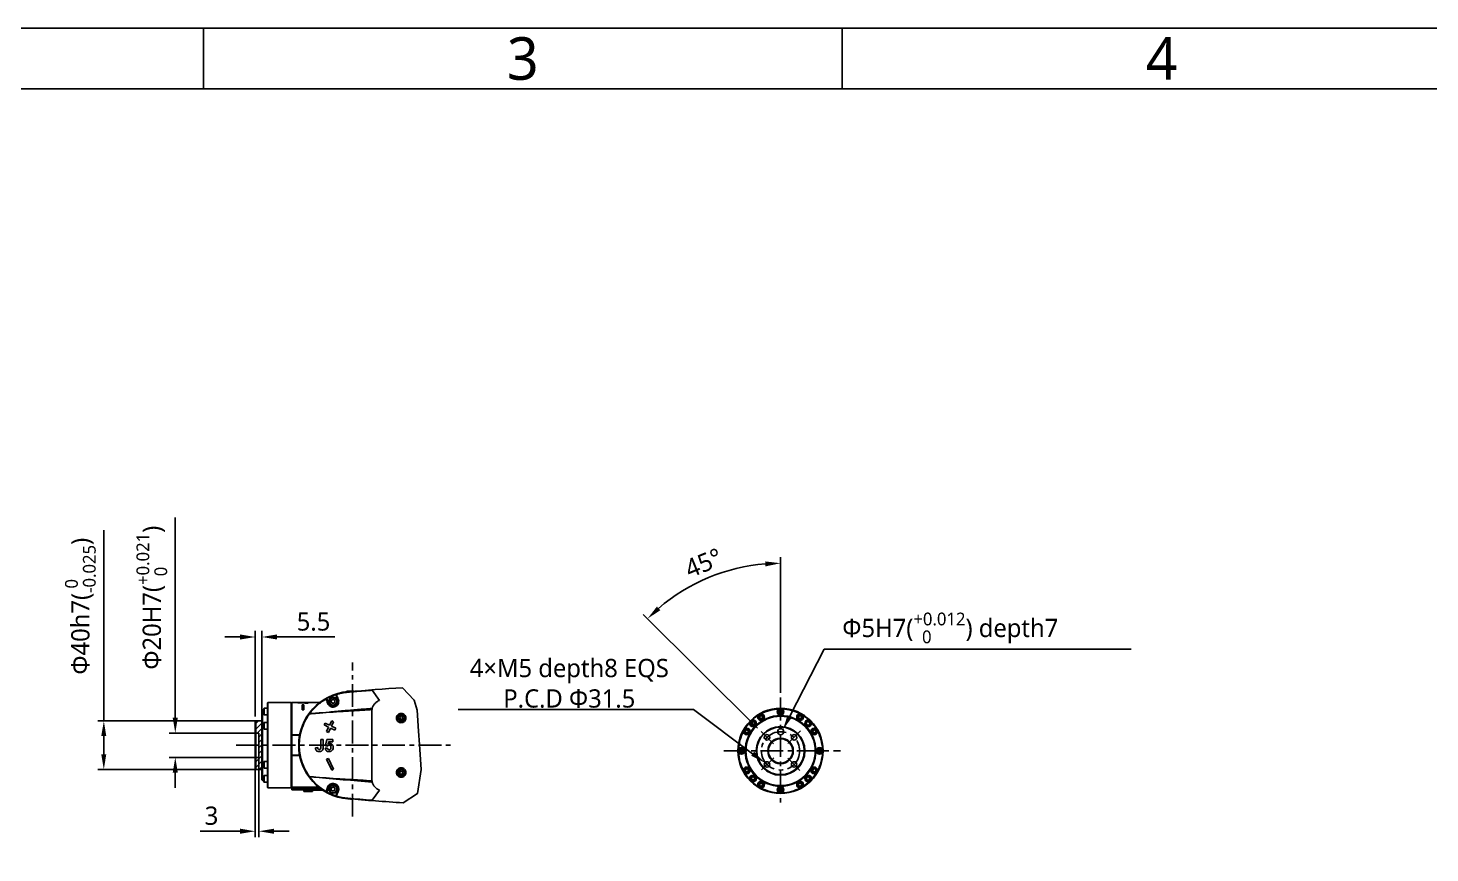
# Model space of a CAD drawing. Header units: millimetres. Extents: x 5828 to 6704, y 123 to 421.
# Drawn here: x 6374.3 to 6489.5, y 352.8 to 420.6 of the extents above; entities that cross this region are included whole.
import ezdxf
from ezdxf import colors
from ezdxf.entities.mleader import LeaderData, LeaderLine
from ezdxf.enums import TextEntityAlignment as Align
from ezdxf.math import Vec2, Vec3

# ---------------------------------------------------------------- set-up
doc = ezdxf.new("R2010")
doc.units = ezdxf.units.MM
doc.linetypes.add('CENTER', pattern=[0.6, 0.375, -0.075, 0.075, -0.075])
for name, color, linetype in [('中心线', 7, 'Continuous'), ('外形图', 7, 'Continuous'), ('多重引线', 7, 'Continuous'), ('尺寸标注', 7, 'Continuous'), ('模板', 7, 'Continuous')]:
    doc.layers.add(name, color=color, linetype=linetype)
doc.styles.add('微软雅黑', font='msyh.ttc', dxfattribs={"height": 1.5})
doc.dimstyles.new('尺寸标注_细节_1_10比例', dxfattribs={"dimtxt": 1.5, "dimasz": 1.25, "dimexe": 0.5, "dimexo": 0.4, "dimgap": 0.5, "dimtad": 1, "dimlfac": 10, "dimdsep": 46, "dimtxsty": '微软雅黑', "dimcen": 0.09, "dimadec": 0, "dimazin": 0, "dimtp": 0.01, "dimtm": 0.01, "dimtfac": 1, "dimtofl": 0, "dimtmove": 0, "dimatfit": 3, "dimfxl": 1, "dimtolj": 1, "dimarcsym": 0})

# ---------------------------------------------------------------- blocks, each defined once
blk = doc.blocks.new('图纸页')
at = {"layer": '模板', "color": 2}
for p, q in [((6388.66, 420.62), (6388.66, 415.62)), ((6441.16, 420.62), (6441.16, 415.62))]:
    blk.add_line(p, q, dxfattribs=at)
for points in [[(6283.66, 123.62), (6283.66, 420.62), (6703.66, 420.62), (6703.66, 123.62)], [(6308.66, 128.62), (6308.66, 415.62), (6698.66, 415.62), (6698.66, 128.62)]]:
    blk.add_lwpolyline(points, close=True, dxfattribs=at)
at = {"layer": '模板', "color": 2, "style": '微软雅黑'}
for s, p in [('3', (6414.91, 418.12)), ('4', (6467.41, 418.12))]:
    blk.add_text(s, height=3.5, dxfattribs=at).set_placement(p, align=Align.MIDDLE_CENTER)
for tag, height, p in [('编号', 4, (6669.32, 150.51)), ('当前页', 1.67, (6668.11, 141.19)), ('总页数', 1.67, (6673.32, 141.19)), ('比例', 1.67, (6628.66, 133.62))]:
    blk.add_attdef(tag, text='', height=height, dxfattribs=at).set_placement(p, align=Align.MIDDLE)
blk = doc.blocks.new('*D1130')
at = {"layer": 'Defpoints', "color": 0}
for p in [(6393.22, 362.7), (6386.35, 360.7), (6393.22, 360.7)]:
    blk.add_point(p, dxfattribs=at)
at = {"layer": '尺寸标注', "color": 0, "lineweight": -2}
for p, q in [((6386.35, 363.95), (6386.35, 380.41)), ((6392.82, 362.7), (6385.85, 362.7)), ((6392.82, 360.7), (6385.85, 360.7)), ((6386.35, 359.45), (6386.35, 358.2))]:
    blk.add_line(p, q, dxfattribs=at)
at = {"layer": '尺寸标注', "color": 0}
for points in [[(6386.14, 363.95), (6386.56, 363.95), (6386.35, 362.7)], [(6386.56, 359.45), (6386.14, 359.45), (6386.35, 360.7)]]:
    blk.add_solid(points, dxfattribs=at)
at = {"layer": '尺寸标注', "color": 0, "insert": (6384.42, 373.82), "char_height": 1.5, "attachment_point": 5, "rotation": 90, "style": '微软雅黑'}
blk.add_mtext('\\A1;\\A1;Φ20H7({\\H0.7x;\\S+0.021^   0;})', dxfattribs=at)
blk = doc.blocks.new('*D1131')
at = {"layer": 'Defpoints', "color": 0}
for p in [(6393.47, 363.7), (6380.48, 359.7), (6393.47, 359.7)]:
    blk.add_point(p, dxfattribs=at)
at = {"layer": '尺寸标注', "color": 0, "lineweight": -2}
for p, q in [((6380.48, 363.7), (6380.48, 379.37)), ((6393.07, 363.7), (6379.98, 363.7)), ((6380.48, 362.45), (6380.48, 360.95)), ((6393.07, 359.7), (6379.98, 359.7))]:
    blk.add_line(p, q, dxfattribs=at)
at = {"layer": '尺寸标注', "color": 0}
for points in [[(6380.68, 362.45), (6380.27, 362.45), (6380.48, 363.7)], [(6380.27, 360.95), (6380.68, 360.95), (6380.48, 359.7)]]:
    blk.add_solid(points, dxfattribs=at)
at = {"layer": '尺寸标注', "color": 0, "insert": (6378.55, 373.12), "char_height": 1.5, "attachment_point": 5, "rotation": 90, "style": '微软雅黑'}
blk.add_mtext('\\A1;\\A1;Φ40h7({\\H0.7x;\\S 0^ -0.025;})', dxfattribs=at)
blk = doc.blocks.new('*D1132')
at = {"layer": 'Defpoints', "color": 0}
for p in [(6392.92, 362.7), (6393.22, 362.7), (6393.22, 354.63)]:
    blk.add_point(p, dxfattribs=at)
at = {"layer": '尺寸标注', "color": 0, "lineweight": -2}
for p, q in [((6392.92, 362.3), (6392.92, 354.13)), ((6393.22, 362.3), (6393.22, 354.13)), ((6391.67, 354.63), (6388.39, 354.63)), ((6394.47, 354.63), (6395.72, 354.63))]:
    blk.add_line(p, q, dxfattribs=at)
at = {"layer": '尺寸标注', "color": 0}
for points in [[(6391.67, 354.42), (6391.67, 354.84), (6392.92, 354.63)], [(6394.47, 354.84), (6394.47, 354.42), (6393.22, 354.63)]]:
    blk.add_solid(points, dxfattribs=at)
at = {"layer": '尺寸标注', "color": 0, "insert": (6389.33, 355.9), "char_height": 1.5, "attachment_point": 5, "style": '微软雅黑'}
blk.add_mtext('\\A1;3', dxfattribs=at)
blk = doc.blocks.new('*D1133')
at = {"layer": 'Defpoints', "color": 0}
for p in [(6393.47, 370.59), (6392.92, 363.65), (6393.47, 363.7)]:
    blk.add_point(p, dxfattribs=at)
at = {"layer": '尺寸标注', "color": 0, "lineweight": -2}
for p, q in [((6392.92, 364.05), (6392.92, 371.09)), ((6393.47, 364.1), (6393.47, 371.09)), ((6391.67, 370.59), (6390.42, 370.59)), ((6394.72, 370.59), (6399.46, 370.59))]:
    blk.add_line(p, q, dxfattribs=at)
at = {"layer": '尺寸标注', "color": 0}
for points in [[(6391.67, 370.38), (6391.67, 370.8), (6392.92, 370.59)], [(6394.72, 370.8), (6394.72, 370.38), (6393.47, 370.59)]]:
    blk.add_solid(points, dxfattribs=at)
at = {"layer": '尺寸标注', "color": 0, "insert": (6397.71, 371.85), "char_height": 1.5, "attachment_point": 5, "style": '微软雅黑'}
blk.add_mtext('\\A1;5.5', dxfattribs=at)
blk = doc.blocks.new('*D1134')
at = {"layer": 'Defpoints', "color": 0}
for p in [(6428.35, 374.56), (6436.09, 365.61), (6434.48, 362.83), (6435.52, 361.81), (6436.09, 356.87)]:
    blk.add_point(p, dxfattribs=at)
at = {"layer": '尺寸标注', "color": 0, "lineweight": -2}
for p, q in [((6436.09, 366.01), (6436.09, 377.15)), ((6434.2, 363.11), (6424.8, 372.44))]:
    blk.add_line(p, q, dxfattribs=at)
blk.add_arc((6436.09, 361.24), 15.41, 94.6497, 130.5795, dxfattribs=at)
at = {"layer": '尺寸标注', "color": 0}
for points in [[(6434.85, 376.39), (6434.83, 376.8), (6436.09, 376.65)], [(6425.93, 373.09), (6426.21, 372.79), (6425.15, 372.09)]]:
    blk.add_solid(points, dxfattribs=at)
at = {"layer": '尺寸标注', "color": 0, "insert": (6429.76, 376.67), "char_height": 1.5, "attachment_point": 5, "rotation": 22.3028, "style": '微软雅黑'}
blk.add_mtext('\\A1;45%%d', dxfattribs=at)

msp = doc.modelspace()

# ---------------------------------------------------------------- hatches: boundary and pattern name
at = {"layer": '外形图'}
h = msp.add_hatch(dxfattribs=at)
h.set_pattern_fill('ANSI31', color=256, scale=0.1)
h.set_pattern_definition([(45, (6191.7738, 195.50206), (-0.2245064, 0.2245064), [])])
h.paths.add_polyline_path([(6392.9658, 359.6952), (6393.4658, 359.6952), (6393.4658, 363.6952), (6392.9658, 363.6952), (6392.9658, 362.6952), (6393.2158, 362.6952), (6393.2158, 361.6952), (6393.2158, 360.6952), (6392.9658, 360.6952)])
h.paths.add_polyline_path([(6392.9158, 362.6952), (6392.9658, 362.6952), (6392.9658, 363.6952), (6392.9158, 363.6452)])
h.paths.add_polyline_path([(6392.9158, 359.7452), (6392.9658, 359.6952), (6392.9658, 360.6952), (6392.9158, 360.6952)])

# ---------------------------------------------------------------- linework, layer by layer
at = {"layer": '中心线', "linetype": 'CENTER', "ltscale": 5}
for p, q in [((6400.9158, 355.8417), (6400.9158, 368.4949)), ((6436.0898, 365.6096), (6436.0898, 356.8696)), ((6434.4834, 362.8332), (6435.5183, 361.8065)), ((6437.74, 362.8766), (6436.7, 361.8449)), ((6391.3468, 361.6952), (6408.9891, 361.6952)), ((6431.4353, 361.2307), (6441.0236, 361.2307)), ((6434.5258, 359.6667), (6435.533, 360.6739)), ((6437.6879, 359.6326), (6436.6874, 360.6331))]:
    msp.add_line(p, q, dxfattribs=at)
msp.add_circle((6436.0898, 361.2307), 1.575, dxfattribs=at)
at = {"layer": '外形图', "color": 7, "linetype": 'Continuous'}
for p, q in [((6398.9399, 365.1584), (6398.8288, 365.4638)), ((6399.3158, 365.4685), (6399.1658, 365.3818)), ((6399.1658, 365.2086), (6399.1658, 365.3818)), ((6399.1658, 365.2086), (6399.3158, 365.122)), ((6399.4658, 365.3818), (6399.3158, 365.4685)), ((6399.3158, 365.122), (6399.4658, 365.2086)), ((6399.4658, 365.3818), (6399.4658, 365.2086)), ((6399.5584, 365.7982), (6399.6917, 365.4321)), ((6399.6917, 365.4321), (6399.7098, 365.4387)), ((6400.5141, 366.1452), (6401.02, 366.1452)), ((6400.9823, 366.1425), (6400.5301, 366.1034)), ((6400.5301, 366.1034), (6400.5322, 366.0802)), ((6400.5323, 366.078), (6400.5333, 366.0673)), ((6400.9141, 366.1366), (6400.9141, 366.1452)), ((6400.9175, 366.1369), (6400.9175, 366.1452)), ((6403.1256, 365.3836), (6402.5268, 366.2131)), ((6402.7126, 365.9557), (6402.5268, 366.2131)), ((6393.4658, 364.5452), (6393.5158, 364.5952)), ((6393.4658, 364.5452), (6393.4658, 358.8452)), ((6393.5158, 364.5952), (6393.5158, 358.7952)), ((6393.5158, 364.5952), (6393.6158, 364.5952)), ((6393.6158, 364.6915), (6393.6158, 364.2415)), ((6393.6658, 364.7415), (6393.6658, 364.1915)), ((6393.9158, 364.7415), (6393.6658, 364.7415)), ((6393.9158, 364.1915), (6393.6658, 364.1915)), ((6393.9158, 365.1432), (6393.9241, 365.1522)), ((6393.9158, 364.2174), (6393.9158, 365.1432)), ((6393.9158, 359.1789), (6393.9158, 364.2115)), ((6393.9382, 365.1674), (6393.9408, 365.1702)), ((6393.9408, 365.1702), (6393.9658, 365.1952)), ((6393.9658, 365.1952), (6393.9658, 358.1952)), ((6393.9658, 365.1952), (6395.8658, 365.1952)), ((6395.8658, 358.1952), (6395.8658, 365.1952)), ((6395.9158, 365.1452), (6395.8658, 365.1952)), ((6395.9158, 365.1952), (6395.9158, 362.2485)), ((6396.4168, 365.1952), (6395.9158, 365.1952)), ((6396.4168, 365.1869), (6396.4168, 365.1945)), ((6396.4168, 365.1945), (6396.9516, 365.1945)), ((6396.4168, 365.1869), (6396.9638, 365.1869)), ((6396.7658, 364.6163), (6396.7658, 365.0238)), ((6396.9148, 365.0238), (6396.7658, 365.0238)), ((6396.7658, 364.6163), (6396.9148, 364.6163)), ((6396.7667, 364.9709), (6396.9139, 364.9709)), ((6396.9148, 365.0238), (6396.9148, 364.6163)), ((6396.9516, 365.1869), (6396.9516, 365.1945)), ((6396.9638, 365.1945), (6396.9516, 365.1945)), ((6397.087, 365.1426), (6397.0868, 365.1686)), ((6397.1138, 365.1941), (6397.0991, 365.1942)), ((6397.1137, 365.185), (6397.1138, 365.1941)), ((6398.2262, 365.1952), (6397.1318, 365.1952)), ((6397.1324, 365.1449), (6397.1318, 365.1781)), ((6398.9252, 365.1531), (6398.9399, 365.1584)), ((6402.5158, 358.7648), (6402.5158, 364.6264)), ((6434.3878, 364.1041), (6434.3504, 363.9646)), ((6434.5272, 364.1414), (6434.3878, 364.1041)), ((6434.5272, 364.1414), (6434.6292, 364.0394)), ((6436.1371, 364.5763), (6435.966, 364.5207)), ((6435.966, 364.3407), (6435.966, 364.5207)), ((6435.966, 364.3407), (6436.1371, 364.2851)), ((6436.2429, 364.4307), (6436.1371, 364.5763)), ((6436.1371, 364.2851), (6436.2429, 364.4307)), ((6437.5504, 364.0394), (6437.6525, 364.1414)), ((6437.7919, 364.1041), (6437.6525, 364.1414)), ((6437.8292, 363.9646), (6437.7919, 364.1041)), ((6392.9158, 363.6452), (6392.9658, 363.6952)), ((6392.9158, 363.6452), (6392.9158, 359.7452)), ((6392.9658, 363.6952), (6392.9658, 359.6952)), ((6392.9658, 363.6952), (6393.4658, 363.6952)), ((6393.6158, 363.5202), (6393.6158, 363.0702)), ((6393.6658, 363.5702), (6393.6658, 363.0202)), ((6393.9158, 363.5702), (6393.6658, 363.5702)), ((6393.9158, 363.0202), (6393.6658, 363.0202)), ((6398.6623, 363.5213), (6398.5862, 363.3653)), ((6398.5862, 363.3653), (6398.9501, 363.1878)), ((6399.0262, 363.3438), (6398.6623, 363.5213)), ((6398.9501, 363.1878), (6398.7726, 362.824)), ((6398.9286, 362.7479), (6399.1061, 363.1118)), ((6399.2037, 363.7077), (6399.0262, 363.3438)), ((6399.1061, 363.1118), (6399.47, 362.9343)), ((6399.1821, 363.2677), (6399.3596, 363.6316)), ((6399.546, 363.0902), (6399.1821, 363.2677)), ((6399.3596, 363.6316), (6399.2037, 363.7077)), ((6399.47, 362.9343), (6399.546, 363.0902)), ((6433.2165, 362.9328), (6433.1791, 362.7934)), ((6433.3559, 362.9701), (6433.2165, 362.9328)), ((6433.3559, 362.9701), (6433.458, 362.8681)), ((6433.7576, 363.6299), (6433.6759, 363.4695)), ((6433.8031, 363.3422), (6433.6759, 363.4695)), ((6433.9354, 363.6017), (6433.7576, 363.6299)), ((6433.8031, 363.3422), (6433.9635, 363.4239)), ((6433.9635, 363.4239), (6433.9354, 363.6017)), ((6434.4525, 363.8626), (6434.3504, 363.9646)), ((6434.4525, 363.8626), (6434.5919, 363.8999)), ((6434.5919, 363.8999), (6434.6292, 364.0394)), ((6437.5504, 364.0394), (6437.5878, 363.8999)), ((6437.5878, 363.8999), (6437.7272, 363.8626)), ((6437.8292, 363.9646), (6437.7272, 363.8626)), ((6438.2013, 363.5174), (6438.3286, 363.6447)), ((6438.2013, 363.5174), (6438.2831, 363.357)), ((6438.2831, 363.357), (6438.4608, 363.3852)), ((6438.489, 363.563), (6438.3286, 363.6447)), ((6438.4608, 363.3852), (6438.489, 363.563)), ((6438.7217, 362.8681), (6438.8238, 362.9701)), ((6438.9632, 362.9328), (6438.8238, 362.9701)), ((6439.0005, 362.7934), (6438.9632, 362.9328)), ((6396.5558, 362.5379), (6395.9158, 362.5379)), ((6396.5558, 362.5138), (6395.9158, 362.5138)), ((6395.9158, 361.142), (6395.9158, 362.2485)), ((6396.5558, 362.5138), (6396.5558, 362.5379)), ((6398.3043, 362.1746), (6398.3043, 361.6952)), ((6398.3043, 362.1746), (6398.5021, 362.1746)), ((6398.5021, 361.6952), (6398.5021, 362.1746)), ((6398.7936, 362.1612), (6398.7059, 361.6952)), ((6398.7726, 362.824), (6398.9286, 362.7479)), ((6399.2922, 362.1612), (6398.7936, 362.1612)), ((6398.9072, 361.8178), (6398.9367, 361.9848)), ((6399.2922, 361.9848), (6398.9367, 361.9848)), ((6399.2922, 361.9848), (6399.2922, 362.1612)), ((6433.2812, 362.6913), (6433.1791, 362.7934)), ((6433.2812, 362.6913), (6433.4206, 362.7287)), ((6433.4206, 362.7287), (6433.458, 362.8681)), ((6438.7217, 362.8681), (6438.759, 362.7287)), ((6438.759, 362.7287), (6438.8985, 362.6913)), ((6439.0005, 362.7934), (6438.8985, 362.6913)), ((6395.9158, 358.0317), (6395.9158, 361.142)), ((6395.9158, 360.8767), (6396.5558, 360.8767)), ((6395.9158, 360.8526), (6396.5558, 360.8526)), ((6396.5558, 360.8526), (6396.5558, 360.8767)), ((6398.0601, 361.5167), (6397.873, 361.4952)), ((6398.3043, 361.6952), (6398.3043, 361.5395)), ((6398.3052, 361.5395), (6398.3043, 361.5395)), ((6398.5021, 361.5522), (6398.5021, 361.6952)), ((6398.8623, 361.4637), (6398.6745, 361.4443)), ((6398.7059, 361.6952), (6398.6973, 361.6495)), ((6398.6973, 361.6495), (6398.8502, 361.6274)), ((6398.9286, 360.6182), (6398.7726, 360.5421)), ((6399.3596, 359.7344), (6398.9286, 360.6182)), ((6399.3298, 361.5938), (6399.2942, 361.6952)), ((6432.8898, 361.3838), (6432.7442, 361.278)), ((6432.7442, 361.278), (6432.7998, 361.1068)), ((6432.9798, 361.1068), (6432.7998, 361.1068)), ((6433.0355, 361.278), (6432.8898, 361.3838)), ((6432.9798, 361.1068), (6433.0355, 361.278)), ((6439.1998, 361.3546), (6439.1442, 361.1834)), ((6439.1442, 361.1834), (6439.2898, 361.0776)), ((6439.1998, 361.3546), (6439.3798, 361.3546)), ((6439.2898, 361.0776), (6439.4355, 361.1834)), ((6439.4355, 361.1834), (6439.3798, 361.3546)), ((6392.9158, 359.7452), (6392.9658, 359.6952)), ((6392.9658, 359.6952), (6393.4658, 359.6952)), ((6393.6158, 360.3202), (6393.6158, 359.8702)), ((6393.6658, 360.3702), (6393.6658, 359.8202)), ((6393.9158, 360.3702), (6393.6658, 360.3702)), ((6393.9158, 359.8202), (6393.6658, 359.8202)), ((6398.7726, 360.5421), (6399.2037, 359.6584)), ((6399.2037, 359.6584), (6399.3596, 359.7344)), ((6433.1791, 359.6681), (6433.2812, 359.7701)), ((6433.1791, 359.6681), (6433.2165, 359.5287)), ((6433.2165, 359.5287), (6433.3559, 359.4913)), ((6433.4206, 359.7328), (6433.2812, 359.7701)), ((6433.458, 359.5934), (6433.3559, 359.4913)), ((6433.458, 359.5934), (6433.4206, 359.7328)), ((6438.759, 359.7328), (6438.7217, 359.5934)), ((6438.8238, 359.4913), (6438.7217, 359.5934)), ((6438.8985, 359.7701), (6438.759, 359.7328)), ((6438.8238, 359.4913), (6438.9632, 359.5287)), ((6438.8985, 359.7701), (6439.0005, 359.6681)), ((6393.4658, 358.8452), (6393.5158, 358.7952)), ((6393.5158, 358.7952), (6393.6158, 358.7952)), ((6393.6158, 359.149), (6393.6158, 358.699)), ((6393.6658, 359.199), (6393.6658, 358.649)), ((6393.9158, 359.199), (6393.6658, 359.199)), ((6393.9158, 358.649), (6393.6658, 358.649)), ((6393.9158, 358.2473), (6393.9158, 359.1731)), ((6433.7188, 359.0762), (6433.6907, 358.8985)), ((6433.6907, 358.8985), (6433.851, 358.8167)), ((6433.8966, 359.1044), (6433.7188, 359.0762)), ((6433.9783, 358.944), (6433.851, 358.8167)), ((6433.9783, 358.944), (6433.8966, 359.1044)), ((6434.3504, 358.4968), (6434.4525, 358.5989)), ((6434.3504, 358.4968), (6434.3878, 358.3574)), ((6434.3878, 358.3574), (6434.5272, 358.32)), ((6434.5919, 358.5615), (6434.4525, 358.5989)), ((6434.6292, 358.4221), (6434.5272, 358.32)), ((6434.6292, 358.4221), (6434.5919, 358.5615)), ((6437.5878, 358.5615), (6437.5504, 358.4221)), ((6437.6525, 358.32), (6437.5504, 358.4221)), ((6437.7272, 358.5989), (6437.5878, 358.5615)), ((6437.6525, 358.32), (6437.7919, 358.3574)), ((6437.7272, 358.5989), (6437.8292, 358.4968)), ((6437.7919, 358.3574), (6437.8292, 358.4968)), ((6438.3765, 359.1192), (6438.2161, 359.0375)), ((6438.2161, 359.0375), (6438.2443, 358.8597)), ((6438.2443, 358.8597), (6438.4221, 358.8316)), ((6438.3765, 359.1192), (6438.5038, 358.9919)), ((6438.4221, 358.8316), (6438.5038, 358.9919)), ((6393.9232, 358.2392), (6393.9158, 358.2472)), ((6393.9408, 358.2202), (6393.9344, 358.2271)), ((6393.9658, 358.1952), (6393.9408, 358.2202)), ((6393.9658, 358.1952), (6395.8658, 358.1952)), ((6395.9158, 358.2452), (6395.8658, 358.1952)), ((6395.9158, 358.1477), (6398.2799, 358.155)), ((6398.3623, 358.0872), (6395.9158, 358.1299)), ((6395.9158, 358.0317), (6397.1102, 358.0108)), ((6396.9158, 357.8966), (6396.9158, 358.0142)), ((6396.921, 357.8952), (6396.9786, 357.8952)), ((6397.0908, 357.8952), (6397.4408, 357.8952)), ((6397.2639, 357.9095), (6397.2658, 357.9098)), ((6397.2639, 357.9095), (6397.2658, 357.9098)), ((6397.2658, 358.0107), (6397.2658, 357.9098)), ((6397.2658, 357.9098), (6397.2677, 357.9095)), ((6397.2658, 357.9098), (6397.2677, 357.9095)), ((6397.4068, 358.0057), (6398.519, 357.9862)), ((6397.553, 357.8952), (6397.6106, 357.8952)), ((6397.6158, 357.8966), (6397.6158, 358.002)), ((6398.8288, 357.9267), (6398.9399, 358.2321)), ((6398.9399, 358.2321), (6398.9252, 358.2374)), ((6399.3158, 358.2685), (6399.1658, 358.1818)), ((6399.1658, 358.0086), (6399.1658, 358.1818)), ((6399.1658, 358.0086), (6399.3158, 357.922)), ((6399.4658, 358.1818), (6399.3158, 358.2685)), ((6399.3158, 357.922), (6399.4658, 358.0086)), ((6399.4658, 358.1818), (6399.4658, 358.0086)), ((6399.6917, 357.9584), (6399.5584, 357.5923)), ((6399.7098, 357.9518), (6399.6917, 357.9584)), ((6400.5301, 357.2871), (6400.5322, 357.3103)), ((6400.5301, 357.2871), (6400.9823, 357.248)), ((6400.5323, 357.3125), (6400.5333, 357.3232)), ((6402.5268, 357.1774), (6403.1256, 358.0068)), ((6436.0425, 358.1763), (6435.9367, 358.0307)), ((6435.9367, 358.0307), (6436.0425, 357.8851)), ((6436.2137, 358.1207), (6436.0425, 358.1763)), ((6436.0425, 357.8851), (6436.2137, 357.9407)), ((6436.2137, 358.1207), (6436.2137, 357.9407))]:
    msp.add_line(p, q, dxfattribs=at)
at = {"layer": '外形图'}
for p, q in [((6393.2158, 362.6952), (6392.9158, 362.6952)), ((6393.2158, 361.6952), (6393.2158, 362.6952)), ((6393.2158, 360.6952), (6392.9158, 360.6952)), ((6393.2158, 361.6952), (6393.2158, 360.6952))]:
    msp.add_line(p, q, dxfattribs=at)
msp.add_lwpolyline([(6405.0317, 366.4262), (6405.9767, 365.4004), (6406.2212, 364.575), (6406.3435, 362.863), (6406.4219, 361.7653), (6406.5684, 359.7147), (6406.2518, 357.7271), (6405.0665, 356.9619)], dxfattribs=at)
at = {"layer": '外形图', "color": 7, "linetype": 'Continuous'}
for centre, radius in [((6399.3158, 365.2952), 0.35), ((6399.3158, 365.2952), 0.3), ((6404.9157, 363.9463), 0.2872), ((6404.9158, 363.9452), 0.2851), ((6404.9158, 363.9452), 0.2352), ((6404.9158, 363.9452), 0.125), ((6436.0898, 361.2307), 3.5), ((6436.0898, 361.2307), 2.9), ((6436.0898, 361.2307), 2.85), ((6434.4898, 364.002), 0.275), ((6434.4898, 364.002), 0.225), ((6434.4898, 364.002), 0.125), ((6436.0898, 364.4307), 0.275), ((6436.0898, 364.4307), 0.25), ((6436.0898, 364.4307), 0.2), ((6437.6898, 364.002), 0.275), ((6437.6898, 364.002), 0.225), ((6437.6898, 364.002), 0.125), ((6433.3185, 362.8307), 0.275), ((6433.3185, 362.8307), 0.225), ((6433.3185, 362.8307), 0.125), ((6433.8271, 363.4935), 0.275), ((6433.8271, 363.4935), 0.25), ((6433.8271, 363.4935), 0.2), ((6436.0898, 361.2307), 2), ((6436.0898, 361.2307), 1.95), ((6436.0898, 362.8057), 0.25), ((6438.3526, 363.4935), 0.275), ((6438.3526, 363.4935), 0.25), ((6438.3526, 363.4935), 0.2), ((6438.8611, 362.8307), 0.275), ((6438.8611, 362.8307), 0.225), ((6438.8611, 362.8307), 0.125), ((6434.9761, 362.3444), 0.225), ((6436.0898, 361.2307), 1.05), ((6436.0898, 361.2307), 1), ((6437.2035, 362.3444), 0.225), ((6432.8898, 361.2307), 0.275), ((6432.8898, 361.2307), 0.25), ((6432.8898, 361.2307), 0.2), ((6439.2898, 361.2307), 0.275), ((6439.2898, 361.2307), 0.25), ((6439.2898, 361.2307), 0.2), ((6404.9157, 359.4442), 0.2872), ((6404.9158, 359.4452), 0.2851), ((6404.9158, 359.4452), 0.2352), ((6404.9158, 359.4452), 0.125), ((6433.3185, 359.6307), 0.225), ((6433.3185, 359.6307), 0.125), ((6434.9761, 360.117), 0.225), ((6437.2035, 360.117), 0.225), ((6438.8611, 359.6307), 0.275), ((6438.8611, 359.6307), 0.225), ((6438.8611, 359.6307), 0.125), ((6399.3158, 358.0952), 0.35), ((6399.3158, 358.0952), 0.3), ((6433.8271, 358.968), 0.275), ((6433.8271, 358.968), 0.25), ((6433.8271, 358.968), 0.2), ((6434.4898, 358.4594), 0.225), ((6434.4898, 358.4594), 0.125), ((6436.0898, 358.0307), 0.275), ((6437.6898, 358.4594), 0.275), ((6437.6898, 358.4594), 0.225), ((6437.6898, 358.4594), 0.125), ((6438.3526, 358.968), 0.275), ((6438.3526, 358.968), 0.25), ((6438.3526, 358.968), 0.2), ((6436.0898, 358.0307), 0.25), ((6436.0898, 358.0307), 0.2)]:
    msp.add_circle(centre, radius, dxfattribs=at)
for centre, radius, start, end in [((6419.5967, 147.6176), 219.2929, 93.808251, 94.987376), ((6400.9158, 361.6952), 4.425, 95, 265), ((6400.9158, 361.6952), 4.4017, 95, 265), ((6400.9158, 361.6952), 4.3995, 95, 265), ((6400.9121, 361.6994), 4.3845, 116.970221, 143.835663), ((6400.9185, 361.7204), 4.3603, 117.167507, 119.755869), ((6398.7747, 365.4703), 0.0409, 65.535493, 119.76122), ((6399.5374, 365.94), 0.8953, 209.019435, 209.260703), ((6422.0479, 372.539), 24.3313, 196.810012, 197.646251), ((6422.327, 372.5876), 24.5543, 196.865572, 197.361505), ((6426.8012, 373.9858), 29.242, 197.360195, 197.581135), ((6400.9104, 361.7028), 4.3807, 94.938773, 116.970437), ((6400.9817, 361.5945), 4.5013, 109.451509, 117.152112), ((6399.3158, 365.2952), 0.4, 200, 20), ((6399.3158, 365.2952), 0.15, 120, 160.002373), ((6399.3158, 365.2952), 0.15, 199.997627, 280.002373), ((6399.3158, 365.2952), 0.15, 19.997627, 100.002373), ((6399.3158, 365.2952), 0.15, 300, 340.002373), ((6400.9812, 361.5989), 4.4969, 108.08047, 109.463562), ((6377.5323, 356.3077), 23.9837, 22.37792, 23.309908), ((6399.8669, 365.9514), 0.2928, 195.446618, 196.007201), ((6400.1552, 366.0342), 0.5926, 196.009981, 196.522005), ((6400.5141, 366.0452), 0.1, 89.999411, 156.714359), ((6418.8168, 154.7361), 212.1206, 94.404589, 94.944699), ((6393.6658, 364.6915), 0.05, 90, 180), ((6393.6658, 364.2415), 0.05, 180, 270), ((6391.398, 367.5032), 3.4508, 317.056004, 317.400807), ((6400.9157, 361.6966), 4.389, 143.833337, 163.232421), ((6400.9313, 361.6846), 4.3946, 143.825156, 163.144171), ((6396.9802, 345.3465), 19.848, 89.656944, 90.047413), ((6397.0728, 360.245), 4.9492, 89.153711, 89.525886), ((6419.2387, 365.746), 16.7604, 183.523148, 183.832644), ((6424.041, 366.3538), 21.5762, 184.35019, 184.590503), ((6436.0898, 361.2307), 3.45, 121.975647, 133.024721), ((6436.0898, 361.2307), 3.45, 91.975686, 118.024353), ((6436.0898, 361.2307), 3.45, 61.975647, 88.024639), ((6436.0898, 361.2307), 3.45, 46.975807, 58.024353), ((6393.6658, 363.5202), 0.05, 90, 180), ((6393.6658, 363.0702), 0.05, 180, 270), ((6400.9202, 361.6953), 4.3938, 163.231658, 196.768446), ((6400.8965, 361.695), 4.3583, 163.142283, 179.996616), ((6400.4948, 361.6866), 4.0299, 161.48501, 167.805405), ((6400.5083, 361.6823), 4.044, 161.338562, 161.487324), ((6436.0898, 361.2307), 3.45, 136.975738, 148.024353), ((6436.0898, 361.2307), 3.45, 31.975647, 43.024709), ((6436.0898, 361.2307), 3.45, 151.975647, 178.024644), ((6436.0898, 361.2307), 3.45, 1.975697, 28.024353), ((6400.9011, 361.6961), 4.3629, 180.011829, 196.556413), ((6400.4877, 361.702), 4.0225, 192.189278, 198.266159), ((6436.0898, 361.2307), 3.45, 181.975697, 208.024353), ((6436.0898, 361.2307), 3.45, 331.975647, 358.024644), ((6393.6658, 360.3202), 0.05, 90, 180), ((6393.6658, 359.8702), 0.05, 180, 270), ((6400.5086, 361.7083), 4.0444, 198.258026, 198.659512), ((6400.9155, 361.6938), 4.3888, 196.767053, 216.16701), ((6400.9074, 361.6977), 4.3693, 196.552466, 196.832841), ((6400.9345, 361.7075), 4.3981, 196.853152, 216.167483), ((6433.3185, 359.6307), 0.275, 135, 134.732926), ((6393.6658, 359.149), 0.05, 90, 180), ((6393.6658, 358.699), 0.05, 180, 270), ((6400.9121, 361.691), 4.3844, 216.164035, 243.028211), ((6400.912, 361.6867), 4.3676, 216.12084, 240.425191), ((6399.3158, 358.0952), 0.4, 340, 160), ((6419.2408, 357.6443), 16.7625, 176.167167, 176.476615), ((6420.6838, 357.5516), 18.1902, 176.180063, 176.465404), ((6436.0898, 361.2307), 3.45, 211.975647, 223.024709), ((6436.0898, 361.2307), 3.45, 226.975807, 238.024353), ((6434.4898, 358.4594), 0.275, 135, 134.732926), ((6436.0898, 361.2307), 3.45, 301.975647, 313.02472), ((6436.0898, 361.2307), 3.45, 316.975738, 328.024353), ((6391.6808, 356.1495), 3.0652, 42.655035, 42.980744), ((6397.1374, 359.3392), 1.4465, 261.188481, 262.064175), ((6397.1388, 359.3558), 1.4632, 262.097335, 262.528298), ((6397.1162, 359.178), 1.2839, 262.497582, 263.879128), ((6397.4152, 359.1793), 1.2853, 276.122471, 277.502574), ((6397.3988, 359.3087), 1.4157, 277.478196, 278.523297), ((6397.3716, 359.4878), 1.5968, 278.533742, 278.795388), ((6400.9301, 361.6902), 4.3836, 240.242093, 242.814852), ((6398.7747, 357.9202), 0.0409, 240.239017, 294.473837), ((6399.3936, 357.5307), 0.7307, 150.713892, 151.009709), ((6422.4179, 350.7366), 24.7187, 162.359869, 163.183009), ((6421.4569, 351.0703), 23.6441, 162.627826, 163.14296), ((6426.0793, 349.6304), 28.4856, 162.412901, 162.639819), ((6400.9104, 361.6877), 4.3807, 243.027842, 265.061056), ((6400.9723, 361.7753), 4.4785, 242.832571, 250.644854), ((6399.3158, 358.0952), 0.15, 120, 160.002373), ((6399.3158, 358.0952), 0.15, 199.997627, 280.002373), ((6399.3158, 358.0952), 0.15, 19.997627, 100.002373), ((6399.3158, 358.0952), 0.15, 300, 340.002373), ((6400.9919, 361.8285), 4.5353, 250.633723, 251.92003), ((6376.6176, 367.4681), 24.9762, 336.70861, 337.603562), ((6399.8734, 357.4372), 0.2995, 163.968655, 164.551612), ((6400.1622, 357.3543), 0.5999, 163.480364, 163.971768), ((6419.6054, 575.8814), 219.4017, 265.01282, 266.200457), ((6422.1138, 617.6483), 261.2063, 265.260905, 265.699541), ((6418.8907, 569.5576), 213.0268, 265.05645, 265.594262), ((6436.0898, 361.2307), 3.45, 241.975647, 268.024639), ((6436.0898, 361.2307), 3.45, 271.975686, 298.024353)]:
    msp.add_arc(centre, radius, start, end, dxfattribs=at)
for points, knots in [([(6397.384, 364.2785), (6397.5654, 364.5276), (6397.9833, 364.9878), (6398.4881, 365.3506), (6398.7563, 365.5024)], [0, 0, 0, 0, 0.49997593, 1, 1, 1, 1]), ([(6398.8615, 365.1632), (6398.8692, 365.1364), (6398.8917, 365.0842), (6398.955, 364.9873), (6399.0717, 364.8845), (6399.2589, 364.8219), (6399.4678, 364.8431), (6399.6494, 364.9554), (6399.7929, 365.1718), (6399.7924, 365.3784), (6399.7466, 365.4853)], [0, 0, 0, 0, 0.05552721, 0.11218636, 0.23004014, 0.35754463, 0.49472939, 0.63484137, 0.76811148, 1, 1, 1, 1]), ([(6399.7098, 365.4387), (6399.7292, 365.3925), (6399.7519, 365.2878), (6399.724, 365.122), (6399.6243, 364.9692), (6399.4619, 364.8696), (6399.2755, 364.8508), (6399.1094, 364.9071), (6398.9878, 365.0139), (6398.9398, 365.1061), (6398.9252, 365.1531)], [0, 0, 0, 0, 0.11206311, 0.23376257, 0.36716783, 0.50811653, 0.64583543, 0.7730118, 0.88982005, 1, 1, 1, 1]), ([(6399.5537, 365.836), (6399.555, 365.8389), (6399.5626, 365.852), (6399.5759, 365.8614), (6399.587, 365.8656)], [0, 0, 0, 0, 0.21322501, 1, 1, 1, 1]), ([(6399.587, 365.8656), (6399.7407, 365.9139), (6400.053, 365.9966), (6400.3729, 366.0401), (6400.5333, 366.0555)], [0, 0, 0, 0, 0.50001912, 1, 1, 1, 1]), ([(6399.7466, 365.4853), (6399.7177, 365.5507), (6399.6684, 365.6791), (6399.6123, 365.8047), (6399.587, 365.8656)], [0, 0, 0, 0, 0.51982576, 1, 1, 1, 1]), ([(6399.7466, 365.4854), (6399.7353, 365.481), (6399.7167, 365.47), (6399.7073, 365.4473), (6399.7098, 365.4387)], [0, 0, 0, 0, 0.57400699, 1, 1, 1, 1]), ([(6400.5333, 366.0555), (6400.5332, 366.0583), (6400.5335, 366.062), (6400.5327, 366.0663), (6400.5333, 366.0673)], [0, 0, 0, 0, 0.70963184, 1, 1, 1, 1]), ([(6400.5333, 366.0555), (6400.6992, 366.071), (6401.0316, 366.0956), (6401.5299, 366.1362), (6402.0283, 366.1749), (6402.3607, 366.2004), (6402.5268, 366.2131)], [0, 0, 0, 0, 0.24998985, 0.49998398, 0.74999003, 1, 1, 1, 1]), ([(6402.5268, 366.2131), (6402.5266, 366.2171), (6402.5268, 366.2227), (6402.5256, 366.2287), (6402.5262, 366.2302)], [0, 0, 0, 0, 0.71210668, 1, 1, 1, 1]), ([(6402.5276, 364.7173), (6402.5501, 364.7881), (6402.6047, 364.9287), (6402.7364, 365.1174), (6402.9111, 365.2747), (6403.0496, 365.3567), (6403.1256, 365.3836)], [0, 0, 0, 0, 0.24095154, 0.48613649, 0.73859988, 1, 1, 1, 1]), ([(6393.9408, 364.1524), (6393.9408, 364.1656), (6393.9379, 364.1899), (6393.924, 364.2106), (6393.9158, 364.2174)], [0, 0, 0, 0, 0.55262931, 1, 1, 1, 1]), ([(6393.9158, 364.0493), (6393.9232, 364.0669), (6393.9352, 364.1005), (6393.9408, 364.136), (6393.9408, 364.1524)], [0, 0, 0, 0, 0.53693211, 1, 1, 1, 1]), ([(6396.9638, 365.1869), (6396.9869, 365.1869), (6397.0319, 365.1866), (6397.0769, 365.1863), (6397.0988, 365.1851)], [0, 0, 0, 0, 0.51311051, 1, 1, 1, 1]), ([(6397.0868, 365.1686), (6397.0701, 365.1673), (6397.0357, 365.1664), (6397.0014, 365.166), (6396.9838, 365.1659)], [0, 0, 0, 0, 0.48776277, 1, 1, 1, 1]), ([(6396.9838, 365.1659), (6396.9853, 365.1641), (6396.9918, 365.1562), (6396.9976, 365.1478), (6397.0018, 365.1411)], [0, 0, 0, 0, 0.23168954, 1, 1, 1, 1]), ([(6397.0018, 365.1411), (6397.0123, 365.1411), (6397.0537, 365.1413), (6397.095, 365.1425), (6397.1259, 365.1444)], [0, 0, 0, 0, 0.25392374, 1, 1, 1, 1]), ([(6397.1318, 365.1781), (6397.1318, 365.1769), (6397.1276, 365.1742), (6397.1193, 365.1725), (6397.1047, 365.1701), (6397.0933, 365.1691), (6397.0868, 365.1686)], [0, 0, 0, 0, 0.07505038, 0.2615813, 0.57828123, 1, 1, 1, 1]), ([(6397.0988, 365.1851), (6397.1076, 365.1846), (6397.1183, 365.1836), (6397.1297, 365.1813), (6397.1318, 365.179), (6397.1318, 365.1781)], [0, 0, 0, 0, 0.76361907, 0.92634354, 1, 1, 1, 1]), ([(6397.1259, 365.1444), (6397.1484, 365.1458), (6397.1802, 365.1484), (6397.2193, 365.1542), (6397.2414, 365.1586), (6397.2582, 365.1635), (6397.2699, 365.1682), (6397.2778, 365.1737), (6397.2778, 365.1775)], [0, 0, 0, 0, 0.42703757, 0.60390799, 0.74701438, 0.85439454, 0.92811774, 1, 1, 1, 1]), ([(6397.2778, 365.1775), (6397.2778, 365.1788), (6397.2763, 365.182), (6397.2704, 365.1849), (6397.2611, 365.1874), (6397.247, 365.1894), (6397.2282, 365.1911), (6397.1939, 365.1928), (6397.1659, 365.1934), (6397.1459, 365.1937)], [0, 0, 0, 0, 0.02802352, 0.07025501, 0.13971672, 0.24287706, 0.38267435, 0.55829807, 1, 1, 1, 1]), ([(6397.3839, 364.2785), (6397.3824, 364.2796), (6397.3785, 364.2823), (6397.3748, 364.2853), (6397.3724, 364.2867)], [0, 0, 0, 0, 0.40473968, 1, 1, 1, 1]), ([(6397.9089, 364.3224), (6397.8635, 364.3187), (6397.6886, 364.3041), (6397.5136, 364.2894), (6397.384, 364.2785)], [0, 0, 0, 0, 0.25916855, 1, 1, 1, 1]), ([(6402.5158, 364.6257), (6402.3189, 364.6128), (6401.9253, 364.5864), (6401.3349, 364.5496), (6400.7455, 364.5141), (6399.6033, 364.4427), (6398.6576, 364.3813), (6397.9087, 364.3224)], [0, 0, 0, 0, 0.12819269, 0.25634453, 0.38432757, 0.51185444, 1, 1, 1, 1]), ([(6402.51, 364.7161), (6402.1167, 364.6886), (6401.3318, 364.6266), (6400.1621, 364.5255), (6399.0216, 364.423), (6398.2728, 364.3534), (6397.9089, 364.3224)], [0, 0, 0, 0, 0.2560817, 0.51145943, 0.76272594, 1, 1, 1, 1]), ([(6398.8615, 365.1632), (6398.8736, 365.1684), (6398.8966, 365.1735), (6398.9213, 365.162), (6398.9252, 365.1531)], [0, 0, 0, 0, 0.57515496, 1, 1, 1, 1]), ([(6402.51, 364.7161), (6402.5128, 364.7163), (6402.5184, 364.717), (6402.5242, 364.7165), (6402.5269, 364.7171)], [0, 0, 0, 0, 0.49982551, 1, 1, 1, 1]), ([(6402.534, 364.627), (6402.5311, 364.6262), (6402.5248, 364.6267), (6402.5188, 364.6259), (6402.5158, 364.6257)], [0, 0, 0, 0, 0.50024021, 1, 1, 1, 1]), ([(6404.5305, 363.9309), (6404.5304, 363.981), (6404.5502, 364.0825), (6404.6364, 364.2107), (6404.7655, 364.2967), (6404.918, 364.3268), (6405.0703, 364.2964), (6405.199, 364.2103), (6405.2849, 364.0822), (6405.3046, 363.981), (6405.3046, 363.9309)], [0, 0, 0, 0, 0.12450008, 0.24929014, 0.37468612, 0.50042138, 0.62602034, 0.75107902, 0.875602, 1, 1, 1, 1]), ([(6436.0937, 364.7644), (6436.0937, 364.7596), (6436.0937, 364.7528), (6436.0936, 364.7445), (6436.0936, 364.7396), (6436.0935, 364.736), (6436.0937, 364.7331), (6436.0933, 364.7319), (6436.0937, 364.7307), (6436.0935, 364.7307)], [0, 0, 0, 0, 0.43017609, 0.60238167, 0.74447273, 0.85578755, 0.93571766, 0.98387171, 1, 1, 1, 1]), ([(6404.6285, 363.9452), (6404.6281, 363.9421), (6404.6152, 363.9382), (6404.5969, 363.9345), (6404.5656, 363.9317), (6404.5429, 363.931), (6404.5305, 363.9309)], [0, 0, 0, 0, 0.09517446, 0.31202831, 0.62822202, 1, 1, 1, 1]), ([(6405.3046, 363.9309), (6405.3045, 363.881), (6405.2842, 363.78), (6405.1979, 363.6524), (6405.0691, 363.567), (6404.9172, 363.5371), (6404.7655, 363.5672), (6404.6369, 363.6527), (6404.5509, 363.7802), (6404.5306, 363.8811), (6404.5305, 363.9309)], [0, 0, 0, 0, 0.12447008, 0.24936817, 0.37475625, 0.50032631, 0.62580474, 0.75094744, 0.87562903, 1, 1, 1, 1]), ([(6405.2029, 363.9452), (6405.203, 363.9441), (6405.206, 363.9416), (6405.216, 363.9379), (6405.2368, 363.9342), (6405.2679, 363.9316), (6405.2918, 363.9309), (6405.3046, 363.9309)], [0, 0, 0, 0, 0.0344172, 0.09754273, 0.31531035, 0.63148593, 1, 1, 1, 1]), ([(6393.9408, 361.6953), (6393.9408, 361.7057), (6393.9387, 361.7464), (6393.928, 361.7865), (6393.9158, 361.8141)], [0, 0, 0, 0, 0.25799074, 1, 1, 1, 1]), ([(6399.2484, 361.7576), (6399.2063, 361.8018), (6399.1185, 361.8488), (6398.9943, 361.8515), (6398.9347, 361.8316), (6398.9072, 361.8178)], [0, 0, 0, 0, 0.4981373, 0.74898252, 1, 1, 1, 1]), ([(6393.9158, 361.5764), (6393.9198, 361.5854), (6393.9344, 361.6233), (6393.9408, 361.6644), (6393.9408, 361.6953)], [0, 0, 0, 0, 0.24108771, 1, 1, 1, 1]), ([(6397.873, 361.4952), (6397.873, 361.4494), (6397.8815, 361.3799), (6397.918, 361.2955), (6397.9751, 361.2253), (6398.0588, 361.1851), (6398.1459, 361.1743), (6398.2333, 361.1741), (6398.3217, 361.1916), (6398.3975, 361.2389), (6398.4587, 361.3056), (6398.503, 361.4146), (6398.5021, 361.5064), (6398.5021, 361.5522)], [0, 0, 0, 0, 0.12793691, 0.19172887, 0.25470708, 0.37715404, 0.43824994, 0.49936672, 0.6214693, 0.68328987, 0.74577455, 0.87190798, 1, 1, 1, 1]), ([(6398.3043, 361.5395), (6398.3043, 361.518), (6398.3059, 361.4755), (6398.3007, 361.4212), (6398.28, 361.3835), (6398.2561, 361.3625), (6398.2278, 361.3495), (6398.1873, 361.341), (6398.1349, 361.3515), (6398.0915, 361.3836), (6398.0704, 361.4208), (6398.0609, 361.4629), (6398.0609, 361.4952), (6398.0601, 361.5167)], [0, 0, 0, 0, 0.12763821, 0.25436846, 0.31704757, 0.37876555, 0.43994456, 0.50080322, 0.62201049, 0.74543213, 0.80862742, 0.87237678, 1, 1, 1, 1]), ([(6398.6745, 361.4443), (6398.6803, 361.3997), (6398.703, 361.3335), (6398.7578, 361.2614), (6398.8287, 361.2054), (6398.9377, 361.1709), (6399.0504, 361.1737), (6399.1365, 361.198), (6399.215, 361.2418), (6399.2913, 361.3283), (6399.3374, 361.4573), (6399.3379, 361.5495), (6399.3298, 361.5938)], [0, 0, 0, 0, 0.12576747, 0.18869327, 0.25135647, 0.37538423, 0.49934433, 0.5616049, 0.62386207, 0.74854188, 0.87406712, 1, 1, 1, 1]), ([(6398.8502, 361.6274), (6398.8648, 361.6435), (6398.8973, 361.6729), (6398.9381, 361.6907), (6398.9592, 361.6952)], [0, 0, 0, 0, 0.50143209, 1, 1, 1, 1]), ([(6398.9566, 361.3335), (6398.9305, 361.3428), (6398.8834, 361.3804), (6398.8658, 361.4359), (6398.8623, 361.4637)], [0, 0, 0, 0, 0.49700982, 1, 1, 1, 1]), ([(6399.0306, 361.6952), (6399.0523, 361.6903), (6399.0941, 361.6687), (6399.1318, 361.6101), (6399.1437, 361.5427), (6399.1422, 361.4747), (6399.1266, 361.4083), (6399.0873, 361.3508), (6399.0238, 361.3217), (6398.9774, 361.326), (6398.9566, 361.3335)], [0, 0, 0, 0, 0.12435366, 0.24926674, 0.37567793, 0.50164357, 0.62773156, 0.75242065, 0.87619846, 1, 1, 1, 1]), ([(6404.5305, 359.4596), (6404.5306, 359.5094), (6404.5509, 359.6103), (6404.6368, 359.7377), (6404.7653, 359.8232), (6404.917, 359.8534), (6405.069, 359.8236), (6405.1979, 359.7382), (6405.2841, 359.6105), (6405.3045, 359.5095), (6405.3046, 359.4596)], [0, 0, 0, 0, 0.12434578, 0.24896235, 0.37408054, 0.49954245, 0.62513164, 0.75054488, 0.87550621, 1, 1, 1, 1]), ([(6404.6285, 359.4452), (6404.6281, 359.4484), (6404.6152, 359.4523), (6404.5969, 359.456), (6404.5656, 359.4588), (6404.5429, 359.4595), (6404.5305, 359.4596)], [0, 0, 0, 0, 0.09517132, 0.31202318, 0.62821734, 1, 1, 1, 1]), ([(6405.3046, 359.4596), (6405.3047, 359.4095), (6405.285, 359.3083), (6405.1991, 359.1802), (6405.0704, 359.0942), (6404.9182, 359.0637), (6404.7656, 359.0937), (6404.6364, 359.1797), (6404.5503, 359.308), (6404.5305, 359.4095), (6404.5305, 359.4596)], [0, 0, 0, 0, 0.12437057, 0.24882661, 0.37386622, 0.4994498, 0.62520254, 0.7506167, 0.87547375, 1, 1, 1, 1]), ([(6405.2029, 359.4452), (6405.203, 359.4464), (6405.206, 359.4489), (6405.216, 359.4526), (6405.2368, 359.4563), (6405.2679, 359.4589), (6405.2918, 359.4596), (6405.3046, 359.4596)], [0, 0, 0, 0, 0.03441863, 0.09754587, 0.31531574, 0.63149095, 1, 1, 1, 1]), ([(6393.9408, 359.2381), (6393.9408, 359.2545), (6393.9352, 359.29), (6393.9232, 359.3236), (6393.9158, 359.3412)], [0, 0, 0, 0, 0.4630779, 1, 1, 1, 1]), ([(6393.9158, 359.1731), (6393.924, 359.1799), (6393.9379, 359.2006), (6393.9408, 359.2249), (6393.9408, 359.2381)], [0, 0, 0, 0, 0.44738453, 1, 1, 1, 1]), ([(6397.3839, 359.112), (6397.3824, 359.1109), (6397.3785, 359.1082), (6397.3748, 359.1052), (6397.3724, 359.1037)], [0, 0, 0, 0, 0.40473969, 1, 1, 1, 1]), ([(6397.9089, 359.0681), (6397.8635, 359.0718), (6397.6885, 359.0864), (6397.5136, 359.101), (6397.3839, 359.112)], [0, 0, 0, 0, 0.2591613, 1, 1, 1, 1]), ([(6397.9089, 359.0681), (6398.2729, 359.0366), (6399.0218, 358.9678), (6400.5549, 358.8296), (6401.7247, 358.7303), (6402.51, 358.6744)], [0, 0, 0, 0, 0.2373372, 0.48858715, 1, 1, 1, 1]), ([(6402.5158, 358.7648), (6402.1223, 358.7924), (6401.3361, 358.8404), (6399.8, 358.9345), (6398.6579, 359.0098), (6397.9089, 359.0681)], [0, 0, 0, 0, 0.25631833, 0.51180916, 1, 1, 1, 1]), ([(6399.7466, 357.9051), (6399.7584, 357.9306), (6399.7749, 357.9861), (6399.7842, 358.0734), (6399.7787, 358.1647), (6399.7448, 358.2896), (6399.6496, 358.4357), (6399.4678, 358.5472), (6399.259, 358.5686), (6399.0716, 358.5058), (6398.934, 358.385), (6398.8778, 358.2809), (6398.8615, 358.2273)], [0, 0, 0, 0, 0.05573294, 0.11355666, 0.17343276, 0.23601201, 0.36866475, 0.50809399, 0.64462391, 0.77152478, 0.88881197, 1, 1, 1, 1]), ([(6398.9252, 358.2374), (6398.9398, 358.2844), (6398.9878, 358.3766), (6399.1094, 358.4834), (6399.2755, 358.5397), (6399.4618, 358.5209), (6399.6243, 358.4213), (6399.724, 358.2685), (6399.7519, 358.1027), (6399.7292, 357.998), (6399.7098, 357.9518)], [0, 0, 0, 0, 0.11017926, 0.22696667, 0.35412383, 0.4918678, 0.63278304, 0.76619247, 0.88792379, 1, 1, 1, 1]), ([(6402.5282, 358.6731), (6402.5253, 358.674), (6402.519, 358.6734), (6402.513, 358.6742), (6402.51, 358.6744)], [0, 0, 0, 0, 0.50042039, 1, 1, 1, 1]), ([(6402.5158, 358.7648), (6402.5188, 358.7645), (6402.5248, 358.7638), (6402.531, 358.7643), (6402.534, 358.7635)], [0, 0, 0, 0, 0.49976133, 1, 1, 1, 1]), ([(6402.5276, 358.6732), (6402.548, 358.6018), (6402.605, 358.4617), (6402.7367, 358.2739), (6402.9101, 358.1138), (6403.0508, 358.0369), (6403.1256, 358.0069)], [0, 0, 0, 0, 0.24080433, 0.48604462, 0.73853813, 1, 1, 1, 1]), ([(6396.9158, 357.8966), (6396.9164, 357.8965), (6396.9174, 357.8956), (6396.9186, 357.896), (6396.9192, 357.8959)], [0, 0, 0, 0, 0.50069905, 1, 1, 1, 1]), ([(6396.921, 357.8952), (6396.9204, 357.8954), (6396.9194, 357.8962), (6396.9181, 357.8958), (6396.9175, 357.8959)], [0, 0, 0, 0, 0.50069686, 1, 1, 1, 1]), ([(6397.4068, 358.0057), (6397.3824, 358.0061), (6397.3328, 358.009), (6397.2582, 358.012), (6397.1837, 358.0116), (6397.1344, 358.0104), (6397.1102, 358.0108)], [0, 0, 0, 0, 0.24746543, 0.50145126, 0.75470712, 1, 1, 1, 1]), ([(6397.6123, 357.8959), (6397.6129, 357.896), (6397.6142, 357.8956), (6397.6152, 357.8965), (6397.6158, 357.8966)], [0, 0, 0, 0, 0.49930095, 1, 1, 1, 1]), ([(6398.8615, 358.2273), (6398.8736, 358.2221), (6398.8966, 358.2169), (6398.9213, 358.2285), (6398.9252, 358.2374)], [0, 0, 0, 0, 0.57534425, 1, 1, 1, 1]), ([(6399.587, 357.5249), (6399.5828, 357.5264), (6399.5694, 357.5331), (6399.558, 357.5447), (6399.5537, 357.5545)], [0, 0, 0, 0, 0.29494353, 1, 1, 1, 1]), ([(6399.587, 357.5249), (6399.6002, 357.5544), (6399.6256, 357.6153), (6399.6655, 357.7082), (6399.7049, 357.8056), (6399.7315, 357.872), (6399.7466, 357.9051)], [0, 0, 0, 0, 0.23523322, 0.48015445, 0.73508652, 1, 1, 1, 1]), ([(6400.5333, 357.335), (6400.3729, 357.3504), (6400.053, 357.3939), (6399.7407, 357.4767), (6399.587, 357.5249)], [0, 0, 0, 0, 0.49997678, 1, 1, 1, 1]), ([(6399.7466, 357.9051), (6399.7355, 357.9094), (6399.7169, 357.9203), (6399.7073, 357.9431), (6399.7098, 357.9518)], [0, 0, 0, 0, 0.56669877, 1, 1, 1, 1]), ([(6400.5333, 357.335), (6400.5332, 357.3322), (6400.5335, 357.3285), (6400.5327, 357.3242), (6400.5333, 357.3232)], [0, 0, 0, 0, 0.70963247, 1, 1, 1, 1]), ([(6402.5268, 357.1774), (6402.5265, 357.1733), (6402.5268, 357.1678), (6402.5256, 357.1618), (6402.5262, 357.1603)], [0, 0, 0, 0, 0.71209253, 1, 1, 1, 1])]:
    msp.add_open_spline(points, degree=3, knots=knots, dxfattribs=at)
for points in [[(6398.7916, 365.5076), (6398.7799, 365.5093), (6398.7672, 365.5072), (6398.7563, 365.5024)], [(6398.8288, 365.4638), (6398.8222, 365.4818), (6398.8091, 365.4996), (6398.7916, 365.5076)], [(6399.5537, 365.8359), (6399.5521, 365.8234), (6399.5541, 365.8101), (6399.5584, 365.7982)], [(6399.5702, 365.8656), (6399.5614, 365.8585), (6399.5551, 365.8472), (6399.5537, 365.8359)], [(6399.5855, 365.8738), (6399.58, 365.872), (6399.5747, 365.8692), (6399.5702, 365.8656)], [(6399.2942, 361.6952), (6399.2816, 361.7178), (6399.2662, 361.739), (6399.2484, 361.7576)], [(6398.9592, 361.6952), (6398.9825, 361.7003), (6399.0074, 361.7005), (6399.0306, 361.6952)], [(6398.1627, 358.2513), (6397.4137, 358.249), (6396.6648, 358.2466), (6395.9158, 358.2445)], [(6396.9175, 357.8959), (6396.9169, 357.896), (6396.9164, 357.8965), (6396.9158, 357.8966)], [(6396.9793, 357.9014), (6397.0163, 357.8974), (6397.0536, 357.8952), (6397.0908, 357.8952)], [(6397.0908, 357.8952), (6397.1487, 357.8952), (6397.2067, 357.9007), (6397.2639, 357.9095)], [(6397.2677, 357.9095), (6397.3249, 357.9007), (6397.3829, 357.8952), (6397.4408, 357.8952)], [(6397.4408, 357.8952), (6397.478, 357.8952), (6397.5153, 357.8974), (6397.5523, 357.9014)], [(6397.6123, 357.8959), (6397.6117, 357.8958), (6397.6112, 357.8954), (6397.6106, 357.8952)], [(6397.6141, 357.8959), (6397.6135, 357.8958), (6397.6129, 357.896), (6397.6123, 357.8959)], [(6397.6158, 357.8966), (6397.6152, 357.8965), (6397.6147, 357.896), (6397.6141, 357.8959)], [(6398.7563, 357.8881), (6398.7672, 357.8833), (6398.7799, 357.8812), (6398.7916, 357.8829)], [(6398.7917, 357.8829), (6398.8091, 357.8909), (6398.8222, 357.9087), (6398.8288, 357.9267)], [(6399.5584, 357.5923), (6399.5541, 357.5805), (6399.5521, 357.5674), (6399.5537, 357.555)], [(6399.5537, 357.555), (6399.5551, 357.5437), (6399.5613, 357.5321), (6399.5701, 357.525)], [(6399.5701, 357.525), (6399.5744, 357.5216), (6399.5793, 357.5189), (6399.5844, 357.5172)]]:
    msp.add_open_spline(points, degree=3, dxfattribs=at)

# ---------------------------------------------------------------- block references
at = {"layer": '多重引线'}
msp.add_blockref('图纸页', (0, 0), dxfattribs=at)

# ---------------------------------------------------------------- dimensions: what is measured, and where the dimension line sits
at = {"layer": '尺寸标注'}
for base, p1, p2, text, picture, middle in [((6386.3498, 360.6952), (6393.2158, 362.6952), (6393.2158, 360.6952), '\\A1;Φ<>H7({\\H0.7x;\\S+0.021^   0;})', '*D1130', (6386.3498, 373.8178)), ((6380.4766, 359.6952), (6393.4658, 363.6952), (6393.4658, 359.6952), '\\A1;Φ<>h7({\\H0.7x;\\S 0^ -0.025;})', '*D1131', (6380.4766, 373.1166))]:
    dim = msp.add_linear_dim(base=base, p1=p1, p2=p2, angle=90, text=text, dimstyle='尺寸标注_细节_1_10比例', override={"dimtxsty": '微软雅黑'}, dxfattribs=at)
    dim.commit()
    dim.dimension.update_dxf_attribs({"geometry": picture, "text_midpoint": middle, "dimtype": 160})
dim = msp.add_angular_dim_2l(base=(6428.3506, 374.5622), line1=((6434.4834, 362.8332), (6435.5183, 361.8065)), line2=((6436.0898, 365.6096), (6436.0898, 356.8696)), dimstyle='尺寸标注_细节_1_10比例', dxfattribs=at)
dim.commit()
dim.dimension.update_dxf_attribs({"geometry": '*D1134', "text_midpoint": (6430.2427, 375.4944), "dimtype": 162})
dim = msp.add_linear_dim(base=(6393.4658, 370.5892), p1=(6392.9158, 363.6452), p2=(6393.4658, 363.6952), dimstyle='尺寸标注_细节_1_10比例', dxfattribs=at)
dim.commit()
dim.dimension.update_dxf_attribs({"geometry": '*D1133', "text_midpoint": (6397.7121, 371.8523)})
dim = msp.add_linear_dim(base=(6393.2158, 354.6286), p1=(6392.9158, 362.6952), p2=(6393.2158, 362.6952), dimstyle='尺寸标注_细节_1_10比例', dxfattribs=at)
dim.commit()
dim.dimension.update_dxf_attribs({"geometry": '*D1132', "text_midpoint": (6389.3309, 354.6286), "dimtype": 160})

# ---------------------------------------------------------------- leaders
at = {"layer": '多重引线'}
ml = msp.add_multileader_mtext('Standard', dxfattribs=at)
ml.set_content('\\A1;{\\C256;Φ5H7({\\H0.7x;\\S+0.012^   0;}) depth7}', style='微软雅黑')
ml.set_leader_properties()
ml.build(insert=Vec2(0, 0))
ml.multileader.update_dxf_attribs({"text_left_attachment_type": 5, "text_right_attachment_type": 5, "dogleg_length": 1, "arrow_head_size": 1.25})
ctx = ml.context
ctx.base_point, ctx.char_height, ctx.arrow_head_size, ctx.landing_gap_size, ctx.plane_origin = Vec3(6440.6676, 369.5763), 1.5, 1.25, 0.5, Vec3(6436.0898, 362.8057)
ctx.left_attachment, ctx.right_attachment = 5, 5
notes = []
notes.append((ctx, [(0, (1, 1, 0), (6439.6676, 369.5763), (1, 0), 1, [(0, [(6436.2803, 362.9676)], 0, [])])]))
ctx.mtext.insert, ctx.mtext.flow_direction = Vec3(6441.1676, 372.5951), 5
ml = msp.add_multileader_mtext('Standard', dxfattribs=at)
ml.set_content('\\pxqc;4×M5 depth8 EQS\\PP.C.D {\\C256;Φ31.5}', style='微软雅黑')
ml.set_leader_properties()
ml.build(insert=Vec2(0, 0))
ml.multileader.update_dxf_attribs({"text_left_attachment_type": 5, "text_right_attachment_type": 5, "dogleg_length": 1, "arrow_head_size": 1.25})
ctx = ml.context
ctx.base_point, ctx.char_height, ctx.arrow_head_size, ctx.landing_gap_size, ctx.plane_origin = Vec3(6409.5159, 364.6451), 1.5, 1.25, 0.5, Vec3(6434.9761, 360.117)
ctx.left_attachment, ctx.right_attachment, ctx.text_align_type = 5, 5, 2
notes.append((ctx, [(0, (1, 1, 0), (6428.9436, 364.6451), (-1, 0), 1, [(0, [(6434.7962, 360.2521)], 0, [])])]))
ctx.mtext.insert, ctx.mtext.alignment, ctx.mtext.flow_direction = Vec3(6418.7298, 368.7894), 2, 5
for ctx, leaders in notes:
    for number, flags, end, landing, length, lines in leaders:
        leader = LeaderData()
        leader.index, (leader.has_last_leader_line, leader.has_dogleg_vector, leader.attachment_direction) = number, flags
        leader.last_leader_point, leader.dogleg_vector, leader.dogleg_length = Vec3(end), Vec3(landing), length
        for number, points, colour, breaks in lines:
            line = LeaderLine()
            line.index, line.vertices, line.color, line.breaks = number, Vec3.list(points), colors.encode_raw_color(colour), breaks
            leader.lines.append(line)
        ctx.leaders.append(leader)

doc.saveas('drawing.dxf')
